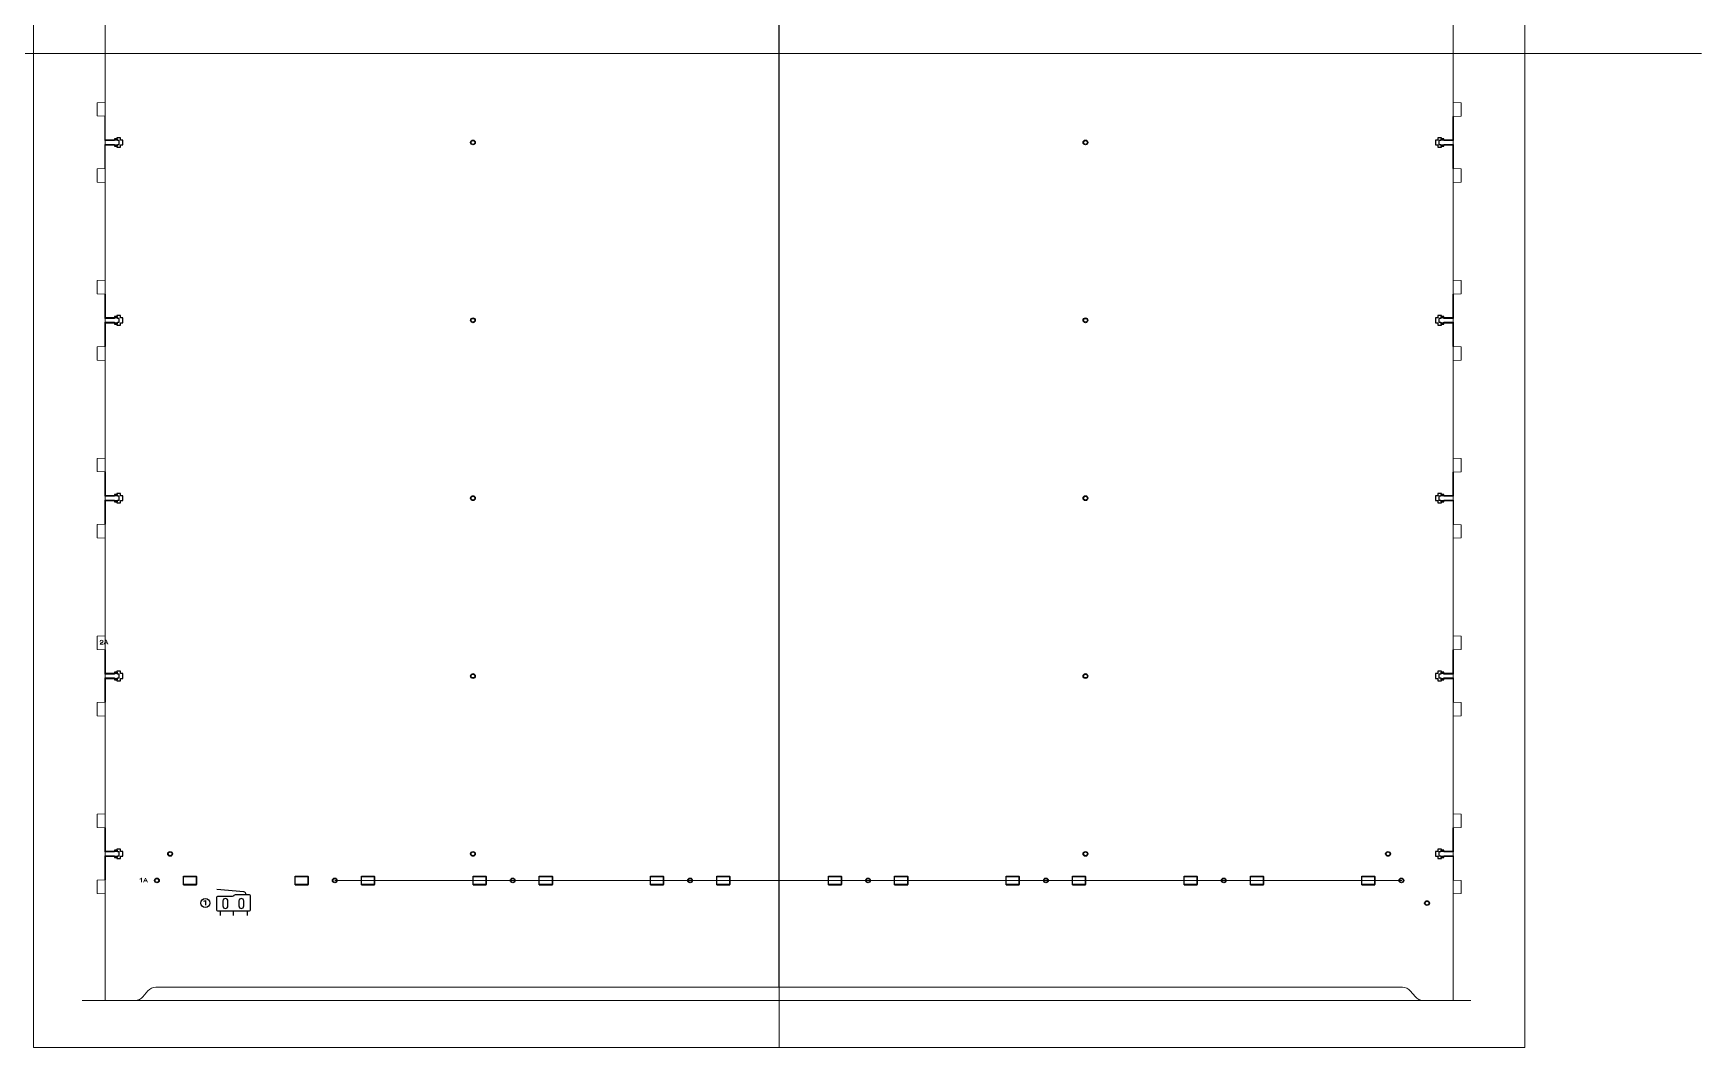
# Model space of a CAD drawing. Header units: millimetres. Extents: x -1949 to 1995, y -1808 to 1842.
# Drawn here: x 989 to 1995, y -593 to 19 of the extents above; entities that cross this region are included whole.
import ezdxf

# ---------------------------------------------------------------- set-up
doc = ezdxf.new("R2010")
doc.units = ezdxf.units.MM
doc.layers.get('0').update_dxf_attribs({"lineweight": 25, "true_color": 0xffffff})
for name, color, linetype, lineweight, true_color in [('Changed Parts', 3, 'Continuous', 25, 0x00ff00), ('Laser Table', 2, 'Continuous', 0, 0xffff00), ('New Back', 1, 'Continuous', 0, 0xff0000), ('New Back Text', 5, 'Continuous', 0, 0x0000ff), ('Origional Parts I have changed', 6, 'Continuous', 25, 0xff00ff), ('Referance lines', 2, 'Continuous', 0, 0xffff00)]:
    doc.layers.add(name, color=color, linetype=linetype, lineweight=lineweight, true_color=true_color)
doc.layers.add('CUTS', color=1, linetype='Continuous', true_color=0xff0000)
doc.layers.add('TEXT', color=5, linetype='Continuous', true_color=0x0000ff)

msp = doc.modelspace()

# ---------------------------------------------------------------- linework, layer by layer
msp.add_line((1438.55126, -556.27815), (1438.55126, 578.7217))
at = {"layer": 'Changed Parts'}
for p, q in [((1031.85307, -45.01532), (1031.85307, -30.65006)), ((1845.21107, -45.01532), (1845.21107, -30.67095)), ((1031.85307, -62.22565), (1031.85307, -47.88128)), ((1845.21107, -62.24654), (1845.21107, -47.88128)), ((1031.85307, -137.99006), (1031.85307, -152.35532)), ((1845.21107, -152.35532), (1845.21107, -138.00945)), ((1031.85307, -155.22128), (1031.85307, -169.56565)), ((1845.21107, -169.58504), (1845.21107, -155.22128)), ((1031.85307, -245.33006), (1031.85307, -259.69532)), ((1845.21107, -259.69532), (1845.21107, -245.34945)), ((1031.85307, -262.56128), (1031.85307, -276.90565)), ((1845.21107, -262.56128), (1845.21107, -276.92504)), ((1031.85307, -352.67006), (1031.85307, -367.03532)), ((1845.21107, -367.03532), (1845.21107, -352.68945)), ((1031.85307, -369.90128), (1031.85307, -384.24565)), ((1845.21107, -369.90128), (1845.21107, -384.26504)), ((1031.85307, -460.01006), (1031.85307, -474.37532)), ((1845.21107, -474.37532), (1845.21107, -460.02945)), ((1031.85307, -477.24128), (1031.85307, -491.58565)), ((1845.21107, -477.24128), (1845.21107, -491.60504)), ((1079.17124, -494.46694), (1079.17124, -489.26694)), ((1079.17124, -489.26694), (1087.0506, -489.26694)), ((1087.0506, -494.46694), (1087.0506, -489.26694)), ((1146.51132, -494.46694), (1146.51132, -489.26694)), ((1146.51132, -489.26694), (1154.39068, -489.26694)), ((1154.39068, -494.46694), (1154.39068, -489.26694)), ((1186.51124, -494.46694), (1186.51124, -489.26694)), ((1186.51124, -489.26694), (1194.3906, -489.26694)), ((1194.3906, -494.46694), (1194.3906, -489.26694)), ((1253.85132, -494.46694), (1253.85132, -489.26694)), ((1253.85132, -489.26694), (1261.73068, -489.26694)), ((1261.73068, -494.46694), (1261.73068, -489.26694)), ((1293.85124, -494.46694), (1293.85124, -489.26694)), ((1293.85124, -489.26694), (1301.7306, -489.26694)), ((1301.7306, -494.46694), (1301.7306, -489.26694)), ((1360.92257, -494.46694), (1360.92257, -489.26694)), ((1360.92257, -489.26694), (1368.80193, -489.26694)), ((1368.80193, -494.46694), (1368.80193, -489.26694)), ((1400.92249, -494.46694), (1400.92249, -489.26694)), ((1400.92249, -489.26694), (1408.80185, -489.26694)), ((1408.80185, -494.46694), (1408.80185, -489.26694)), ((1468.26257, -494.46694), (1468.26257, -489.26694)), ((1468.26257, -489.26694), (1476.14193, -489.26694)), ((1476.14193, -494.46694), (1476.14193, -489.26694)), ((1508.26249, -494.46694), (1508.26249, -489.26694)), ((1508.26249, -489.26694), (1516.14185, -489.26694)), ((1516.14185, -494.46694), (1516.14185, -489.26694)), ((1575.60257, -494.46694), (1575.60257, -489.26694)), ((1575.60257, -489.26694), (1583.48193, -489.26694)), ((1583.48193, -494.46694), (1583.48193, -489.26694)), ((1615.60249, -494.46694), (1615.60249, -489.26694)), ((1615.60249, -489.26694), (1623.48185, -489.26694)), ((1623.48185, -494.46694), (1623.48185, -489.26694)), ((1682.94257, -494.46694), (1682.94257, -489.26694)), ((1682.94257, -489.26694), (1690.82193, -489.26694)), ((1690.82193, -494.46694), (1690.82193, -489.26694)), ((1722.94249, -494.46694), (1722.94249, -489.26694)), ((1722.94249, -489.26694), (1730.82185, -489.26694)), ((1730.82185, -494.46694), (1730.82185, -489.26694)), ((1790.11794, -494.46694), (1790.11794, -489.26694)), ((1790.11794, -489.26694), (1797.99731, -489.26694)), ((1797.99731, -494.46694), (1797.99731, -489.26694)), ((1079.17124, -494.46694), (1087.0506, -494.46694)), ((1146.51132, -494.46694), (1154.39068, -494.46694)), ((1186.51124, -494.46694), (1194.3906, -494.46694)), ((1253.85132, -494.46694), (1261.73068, -494.46694)), ((1293.85124, -494.46694), (1301.7306, -494.46694)), ((1360.92257, -494.46694), (1368.80193, -494.46694)), ((1400.92249, -494.46694), (1408.80185, -494.46694)), ((1468.26257, -494.46694), (1476.14193, -494.46694)), ((1508.26249, -494.46694), (1516.14185, -494.46694)), ((1575.60257, -494.46694), (1583.48193, -494.46694)), ((1615.60249, -494.46694), (1623.48185, -494.46694)), ((1682.94257, -494.46694), (1690.82193, -494.46694)), ((1722.94249, -494.46694), (1730.82185, -494.46694)), ((1790.11794, -494.46694), (1797.99731, -494.46694))]:
    msp.add_line(p, q, dxfattribs=at)
at = {"layer": 'Changed Parts', "color": 3, "true_color": 0x00ff00}
for p, q in [((1038.87159, -45.01532), (1031.85307, -45.01532)), ((1031.85307, -47.88128), (1038.87159, -47.88128)), ((1041.07151, -43.61585), (1038.87159, -43.61585)), ((1038.87159, -43.61585), (1038.87159, -45.01532)), ((1038.87159, -47.88128), (1038.87159, -49.28146)), ((1038.87159, -49.28146), (1041.07151, -49.28146)), ((1041.07151, -45.01532), (1041.07151, -43.61585)), ((1042.51437, -45.01532), (1041.07151, -45.01532)), ((1041.07151, -49.28146), (1041.07151, -47.88128)), ((1041.07151, -47.88128), (1042.51437, -47.88128)), ((1042.51437, -47.88128), (1042.51437, -45.01532)), ((1835.99264, -45.01532), (1834.54978, -45.01532)), ((1834.54978, -45.01532), (1834.54978, -47.88128)), ((1834.54978, -47.88128), (1835.99264, -47.88128)), ((1838.19256, -43.61514), (1835.99264, -43.61514)), ((1835.99264, -43.61514), (1835.99264, -45.01532)), ((1835.99264, -47.88128), (1835.99264, -49.28075)), ((1835.99264, -49.28075), (1838.19256, -49.28075)), ((1838.19256, -45.01532), (1838.19256, -43.61514)), ((1845.21107, -45.01532), (1838.19256, -45.01532)), ((1838.19256, -49.28075), (1838.19256, -47.88128)), ((1838.19256, -47.88128), (1845.21107, -47.88128)), ((1041.07151, -150.95585), (1038.87159, -150.95585)), ((1038.87159, -150.95585), (1038.87159, -152.35532)), ((1041.07151, -152.35532), (1041.07151, -150.95585)), ((1838.19256, -150.95514), (1835.99264, -150.95514)), ((1835.99264, -150.95514), (1835.99264, -152.35532)), ((1838.19256, -152.35532), (1838.19256, -150.95514)), ((1038.87159, -152.35532), (1031.85307, -152.35532)), ((1031.85307, -155.22128), (1038.87159, -155.22128)), ((1038.87159, -155.22128), (1038.87159, -156.62146)), ((1038.87159, -156.62146), (1041.07151, -156.62146)), ((1042.51437, -152.35532), (1041.07151, -152.35532)), ((1041.07151, -156.62146), (1041.07151, -155.22128)), ((1041.07151, -155.22128), (1042.51437, -155.22128)), ((1042.51437, -155.22128), (1042.51437, -152.35532)), ((1835.99264, -152.35532), (1834.54978, -152.35532)), ((1834.54978, -152.35532), (1834.54978, -155.22128)), ((1834.54978, -155.22128), (1835.99264, -155.22128)), ((1835.99264, -155.22128), (1835.99264, -156.62075)), ((1835.99264, -156.62075), (1838.19256, -156.62075)), ((1845.21107, -152.35532), (1838.19256, -152.35532)), ((1838.19256, -156.62075), (1838.19256, -155.22128)), ((1838.19256, -155.22128), (1845.21107, -155.22128)), ((1038.87159, -259.69532), (1031.85307, -259.69532)), ((1041.07151, -258.29585), (1038.87159, -258.29585)), ((1038.87159, -258.29585), (1038.87159, -259.69532)), ((1041.07151, -259.69532), (1041.07151, -258.29585)), ((1042.51437, -259.69532), (1041.07151, -259.69532)), ((1042.51437, -262.56128), (1042.51437, -259.69532)), ((1835.99264, -259.69532), (1834.54978, -259.69532)), ((1834.54978, -259.69532), (1834.54978, -262.56128)), ((1835.99264, -258.29514), (1835.99264, -259.69532)), ((1838.19256, -258.29514), (1835.99264, -258.29514)), ((1838.19256, -259.69532), (1838.19256, -258.29514)), ((1845.21107, -259.69532), (1838.19256, -259.69532)), ((1031.85307, -262.56128), (1038.87159, -262.56128)), ((1038.87159, -262.56128), (1038.87159, -263.96146)), ((1038.87159, -263.96146), (1041.07151, -263.96146)), ((1041.07151, -263.96146), (1041.07151, -262.56128)), ((1041.07151, -262.56128), (1042.51437, -262.56128)), ((1834.54978, -262.56128), (1835.99264, -262.56128)), ((1835.99264, -262.56128), (1835.99264, -263.96075)), ((1835.99264, -263.96075), (1838.19256, -263.96075)), ((1838.19256, -263.96075), (1838.19256, -262.56128)), ((1838.19256, -262.56128), (1845.21107, -262.56128)), ((1038.87159, -367.03532), (1031.85307, -367.03532)), ((1031.85307, -369.90128), (1038.87159, -369.90128)), ((1041.07151, -365.63585), (1038.87159, -365.63585)), ((1038.87159, -365.63585), (1038.87159, -367.03532)), ((1038.87159, -369.90128), (1038.87159, -371.30146)), ((1038.87159, -371.30146), (1041.07151, -371.30146)), ((1041.07151, -367.03532), (1041.07151, -365.63585)), ((1042.51437, -367.03532), (1041.07151, -367.03532)), ((1041.07151, -371.30146), (1041.07151, -369.90128)), ((1041.07151, -369.90128), (1042.51437, -369.90128)), ((1042.51437, -369.90128), (1042.51437, -367.03532)), ((1835.99264, -367.03532), (1834.54978, -367.03532)), ((1834.54978, -367.03532), (1834.54978, -369.90128)), ((1834.54978, -369.90128), (1835.99264, -369.90128)), ((1838.19256, -365.63514), (1835.99264, -365.63514)), ((1835.99264, -365.63514), (1835.99264, -367.03532)), ((1835.99264, -369.90128), (1835.99264, -371.30075)), ((1835.99264, -371.30075), (1838.19256, -371.30075)), ((1838.19256, -367.03532), (1838.19256, -365.63514)), ((1845.21107, -367.03532), (1838.19256, -367.03532)), ((1838.19256, -371.30075), (1838.19256, -369.90128)), ((1838.19256, -369.90128), (1845.21107, -369.90128)), ((1041.07151, -472.97585), (1038.87159, -472.97585)), ((1038.87159, -472.97585), (1038.87159, -474.37532)), ((1041.07151, -474.37532), (1041.07151, -472.97585)), ((1838.19256, -472.97514), (1835.99264, -472.97514)), ((1835.99264, -472.97514), (1835.99264, -474.37532)), ((1838.19256, -474.37532), (1838.19256, -472.97514)), ((1038.87159, -474.37532), (1031.85307, -474.37532)), ((1031.85307, -477.24128), (1038.87159, -477.24128)), ((1038.87159, -477.24128), (1038.87159, -478.64146)), ((1038.87159, -478.64146), (1041.07151, -478.64146)), ((1042.51437, -474.37532), (1041.07151, -474.37532)), ((1041.07151, -478.64146), (1041.07151, -477.24128)), ((1041.07151, -477.24128), (1042.51437, -477.24128)), ((1042.51437, -477.24128), (1042.51437, -474.37532)), ((1835.99264, -474.37532), (1834.54978, -474.37532)), ((1834.54978, -474.37532), (1834.54978, -477.24128)), ((1834.54978, -477.24128), (1835.99264, -477.24128)), ((1835.99264, -477.24128), (1835.99264, -478.64075)), ((1835.99264, -478.64075), (1838.19256, -478.64075)), ((1845.21107, -474.37532), (1838.19256, -474.37532)), ((1838.19256, -478.64075), (1838.19256, -477.24128)), ((1838.19256, -477.24128), (1845.21107, -477.24128))]:
    msp.add_line(p, q, dxfattribs=at)
for points in [[(1252.37898, -46.44642), (1252.37898, -45.65938), (1253.01715, -45.02191), (1253.80385, -45.02191)], [(1253.80385, -47.87094), (1253.0175, -47.87094), (1252.37898, -47.23277), (1252.37898, -46.44642)], [(1253.80385, -45.02191), (1254.5916, -45.02191), (1255.22871, -45.65938), (1255.22871, -46.44642)], [(1255.22871, -46.44642), (1255.22871, -47.23277), (1254.5916, -47.87094), (1253.80385, -47.87094)], [(1621.99191, -46.44642), (1621.99191, -45.65938), (1622.63008, -45.02191), (1623.41678, -45.02191)], [(1623.41678, -47.87094), (1622.63044, -47.87094), (1621.99191, -47.23277), (1621.99191, -46.44642)], [(1623.41678, -45.02191), (1624.20453, -45.02191), (1624.84165, -45.65938), (1624.84165, -46.44642)], [(1624.84165, -46.44642), (1624.84165, -47.23277), (1624.20453, -47.87094), (1623.41678, -47.87094)], [(1252.37898, -153.78642), (1252.37898, -152.99938), (1253.01715, -152.36191), (1253.80385, -152.36191)], [(1253.80385, -155.21094), (1253.0175, -155.21094), (1252.37898, -154.57277), (1252.37898, -153.78642)], [(1253.80385, -152.36191), (1254.5916, -152.36191), (1255.22871, -152.99938), (1255.22871, -153.78642)], [(1255.22871, -153.78642), (1255.22871, -154.57277), (1254.5916, -155.21094), (1253.80385, -155.21094)], [(1621.99191, -153.78642), (1621.99191, -152.99938), (1622.63008, -152.36191), (1623.41678, -152.36191)], [(1623.41678, -155.21094), (1622.63044, -155.21094), (1621.99191, -154.57277), (1621.99191, -153.78642)], [(1623.41678, -152.36191), (1624.20453, -152.36191), (1624.84165, -152.99938), (1624.84165, -153.78642)], [(1624.84165, -153.78642), (1624.84165, -154.57277), (1624.20453, -155.21094), (1623.41678, -155.21094)], [(1252.37898, -261.12642), (1252.37898, -260.33938), (1253.01715, -259.70191), (1253.80385, -259.70191)], [(1253.80385, -262.55094), (1253.0175, -262.55094), (1252.37898, -261.91277), (1252.37898, -261.12642)], [(1253.80385, -259.70191), (1254.5916, -259.70191), (1255.22871, -260.33938), (1255.22871, -261.12642)], [(1255.22871, -261.12642), (1255.22871, -261.91277), (1254.5916, -262.55094), (1253.80385, -262.55094)], [(1621.99191, -261.12642), (1621.99191, -260.33938), (1622.63008, -259.70191), (1623.41678, -259.70191)], [(1623.41678, -262.55094), (1622.63044, -262.55094), (1621.99191, -261.91277), (1621.99191, -261.12642)], [(1623.41678, -259.70191), (1624.20453, -259.70191), (1624.84165, -260.33938), (1624.84165, -261.12642)], [(1624.84165, -261.12642), (1624.84165, -261.91277), (1624.20453, -262.55094), (1623.41678, -262.55094)], [(1252.37898, -368.46642), (1252.37898, -367.67938), (1253.01715, -367.04191), (1253.80385, -367.04191)], [(1253.80385, -369.89094), (1253.0175, -369.89094), (1252.37898, -369.25277), (1252.37898, -368.46642)], [(1253.80385, -367.04191), (1254.5916, -367.04191), (1255.22871, -367.67938), (1255.22871, -368.46642)], [(1255.22871, -368.46642), (1255.22871, -369.25277), (1254.5916, -369.89094), (1253.80385, -369.89094)], [(1621.99191, -368.46642), (1621.99191, -367.67938), (1622.63008, -367.04191), (1623.41678, -367.04191)], [(1623.41678, -369.89094), (1622.63044, -369.89094), (1621.99191, -369.25277), (1621.99191, -368.46642)], [(1623.41678, -367.04191), (1624.20453, -367.04191), (1624.84165, -367.67938), (1624.84165, -368.46642)], [(1624.84165, -368.46642), (1624.84165, -369.25277), (1624.20453, -369.89094), (1623.41678, -369.89094)], [(1069.66261, -475.80642), (1069.66261, -475.01938), (1070.30078, -474.38191), (1071.08748, -474.38191)], [(1071.08748, -477.23094), (1070.30114, -477.23094), (1069.66261, -476.59277), (1069.66261, -475.80642)], [(1071.08748, -474.38191), (1071.87523, -474.38191), (1072.51235, -475.01938), (1072.51235, -475.80642)], [(1072.51235, -475.80642), (1072.51235, -476.59277), (1071.87523, -477.23094), (1071.08748, -477.23094)], [(1252.37898, -475.80642), (1252.37898, -475.01938), (1253.01715, -474.38191), (1253.80385, -474.38191)], [(1253.80385, -477.23094), (1253.0175, -477.23094), (1252.37898, -476.59277), (1252.37898, -475.80642)], [(1253.80385, -474.38191), (1254.5916, -474.38191), (1255.22871, -475.01938), (1255.22871, -475.80642)], [(1255.22871, -475.80642), (1255.22871, -476.59277), (1254.5916, -477.23094), (1253.80385, -477.23094)], [(1621.99191, -475.80642), (1621.99191, -475.01938), (1622.63008, -474.38191), (1623.41678, -474.38191)], [(1623.41678, -477.23094), (1622.63044, -477.23094), (1621.99191, -476.59277), (1621.99191, -475.80642)], [(1623.41678, -474.38191), (1624.20453, -474.38191), (1624.84165, -475.01938), (1624.84165, -475.80642)], [(1624.84165, -475.80642), (1624.84165, -476.59277), (1624.20453, -477.23094), (1623.41678, -477.23094)], [(1804.55562, -475.80642), (1804.55562, -475.01938), (1805.1938, -474.38191), (1805.98049, -474.38191)], [(1805.98049, -477.23094), (1805.19415, -477.23094), (1804.55562, -476.59277), (1804.55562, -475.80642)], [(1805.98049, -474.38191), (1806.76824, -474.38191), (1807.40536, -475.01938), (1807.40536, -475.80642)], [(1807.40536, -475.80642), (1807.40536, -476.59277), (1806.76824, -477.23094), (1805.98049, -477.23094)], [(1061.68595, -491.86656), (1061.68595, -491.07952), (1062.32412, -490.44205), (1063.11082, -490.44205)], [(1063.11082, -493.29108), (1062.32448, -493.29108), (1061.68595, -492.6529), (1061.68595, -491.86656)], [(1063.11082, -490.44205), (1063.89857, -490.44205), (1064.53569, -491.07952), (1064.53569, -491.86656)], [(1064.53569, -491.86656), (1064.53569, -492.6529), (1063.89857, -493.29108), (1063.11082, -493.29108)], [(1169.02595, -491.86656), (1169.02595, -491.07952), (1169.66412, -490.44205), (1170.45082, -490.44205)], [(1170.45082, -493.29108), (1169.66448, -493.29108), (1169.02595, -492.6529), (1169.02595, -491.86656)], [(1170.45082, -490.44205), (1171.23857, -490.44205), (1171.87569, -491.07952), (1171.87569, -491.86656)], [(1171.87569, -491.86656), (1171.87569, -492.6529), (1171.23857, -493.29108), (1170.45082, -493.29108)], [(1276.36595, -491.86656), (1276.36595, -491.07952), (1277.00412, -490.44205), (1277.79082, -490.44205)], [(1277.79082, -493.29108), (1277.00448, -493.29108), (1276.36595, -492.6529), (1276.36595, -491.86656)], [(1277.79082, -490.44205), (1278.57857, -490.44205), (1279.21569, -491.07952), (1279.21569, -491.86656)], [(1279.21569, -491.86656), (1279.21569, -492.6529), (1278.57857, -493.29108), (1277.79082, -493.29108)], [(1383.4372, -491.86656), (1383.4372, -491.07952), (1384.07538, -490.44205), (1384.86207, -490.44205)], [(1384.86207, -493.29108), (1384.07573, -493.29108), (1383.4372, -492.6529), (1383.4372, -491.86656)], [(1384.86207, -490.44205), (1385.64983, -490.44205), (1386.28694, -491.07952), (1386.28694, -491.86656)], [(1386.28694, -491.86656), (1386.28694, -492.6529), (1385.64983, -493.29108), (1384.86207, -493.29108)], [(1490.7772, -491.86656), (1490.7772, -491.07952), (1491.41538, -490.44205), (1492.20207, -490.44205)], [(1492.20207, -493.29108), (1491.41573, -493.29108), (1490.7772, -492.6529), (1490.7772, -491.86656)], [(1492.20207, -490.44205), (1492.98983, -490.44205), (1493.62694, -491.07952), (1493.62694, -491.86656)], [(1493.62694, -491.86656), (1493.62694, -492.6529), (1492.98983, -493.29108), (1492.20207, -493.29108)], [(1598.1172, -491.86656), (1598.1172, -491.07952), (1598.75538, -490.44205), (1599.54207, -490.44205)], [(1599.54207, -493.29108), (1598.75573, -493.29108), (1598.1172, -492.6529), (1598.1172, -491.86656)], [(1599.54207, -490.44205), (1600.32983, -490.44205), (1600.96694, -491.07952), (1600.96694, -491.86656)], [(1600.96694, -491.86656), (1600.96694, -492.6529), (1600.32983, -493.29108), (1599.54207, -493.29108)], [(1705.4572, -491.86656), (1705.4572, -491.07952), (1706.09538, -490.44205), (1706.88207, -490.44205)], [(1706.88207, -493.29108), (1706.09573, -493.29108), (1705.4572, -492.6529), (1705.4572, -491.86656)], [(1706.88207, -490.44205), (1707.66983, -490.44205), (1708.30694, -491.07952), (1708.30694, -491.86656)], [(1708.30694, -491.86656), (1708.30694, -492.6529), (1707.66983, -493.29108), (1706.88207, -493.29108)], [(1812.63257, -491.86656), (1812.63257, -491.07952), (1813.27075, -490.44205), (1814.05744, -490.44205)], [(1814.05744, -493.29108), (1813.2711, -493.29108), (1812.63257, -492.6529), (1812.63257, -491.86656)], [(1814.05744, -490.44205), (1814.8452, -490.44205), (1815.48231, -491.07952), (1815.48231, -491.86656)], [(1815.48231, -491.86656), (1815.48231, -492.6529), (1814.8452, -493.29108), (1814.05744, -493.29108)], [(1828.08646, -505.56731), (1828.08646, -504.78026), (1828.72464, -504.14279), (1829.51133, -504.14279)], [(1829.51133, -506.99182), (1828.72499, -506.99182), (1828.08646, -506.35365), (1828.08646, -505.56731)], [(1829.51133, -504.14279), (1830.29909, -504.14279), (1830.9362, -504.78026), (1830.9362, -505.56731)], [(1830.9362, -505.56731), (1830.9362, -506.35365), (1830.29909, -506.99182), (1829.51133, -506.99182)]]:
    msp.add_open_spline(points, degree=3, dxfattribs=at)
at = {"layer": 'CUTS', "color": 1, "true_color": 0xff0000}
for points in [[(1102.94097, -504.26616), (1102.94097, -507.26618)], [(1105.94099, -507.26618), (1105.94099, -504.26616), (1105.94099, -504.26616)], [(1112.54111, -504.26616), (1112.54111, -507.26618)], [(1115.54113, -507.26618), (1115.54113, -504.26616), (1115.54113, -504.26616)]]:
    msp.add_lwpolyline(points, dxfattribs=at)
for points in [[(1104.44098, -502.76615), (1103.61266, -502.76615), (1102.94097, -503.43713), (1102.94097, -504.26616)], [(1105.94099, -504.26616), (1105.94099, -503.43713), (1105.2693, -502.76615), (1104.44098, -502.76615)], [(1114.04112, -502.76615), (1113.21209, -502.76615), (1112.54111, -503.43713), (1112.54111, -504.26616)], [(1115.54113, -504.26616), (1115.54113, -503.43713), (1114.86944, -502.76615), (1114.04112, -502.76615)], [(1102.94097, -507.26618), (1102.94097, -508.09556), (1103.61266, -508.76619), (1104.44098, -508.76619)], [(1104.44098, -508.76619), (1105.2693, -508.76619), (1105.94099, -508.09556), (1105.94099, -507.26618)], [(1112.54111, -507.26618), (1112.54111, -508.09556), (1113.21209, -508.76619), (1114.04112, -508.76619)], [(1114.04112, -508.76619), (1114.86944, -508.76619), (1115.54113, -508.09556), (1115.54113, -507.26618)]]:
    msp.add_open_spline(points, degree=3, dxfattribs=at)
at = {"layer": 'Laser Table', "color": 2, "true_color": 0xffff00}
for p, q in [((988.55126, -592.7783), (988.55126, 607.2217)), ((1888.55126, -592.7783), (1888.55126, 607.2217)), ((1888.55126, -592.7783), (988.55126, -592.7783))]:
    msp.add_line(p, q, dxfattribs=at)
at = {"layer": 'New Back', "color": 1, "true_color": 0xff0000}
for p, q in [((1031.85307, -22.22093), (1031.85307, 36.67675)), ((1845.21107, 36.66433), (1845.21107, -22.23335)), ((1026.98135, -22.42103), (1031.85307, -22.22093)), ((1026.98135, -30.44997), (1026.98135, -22.42103)), ((1845.21107, -22.23335), (1850.08279, -22.43345)), ((1850.08279, -22.43345), (1850.08279, -30.47085)), ((1031.85307, -30.65006), (1026.98135, -30.44997)), ((1850.08279, -30.47085), (1845.21107, -30.67095)), ((1026.98135, -62.42575), (1031.85307, -62.22565)), ((1026.98135, -70.46315), (1026.98135, -62.42575)), ((1031.85307, -70.66325), (1026.98135, -70.46315)), ((1845.21107, -62.24654), (1850.08279, -62.44663)), ((1850.08279, -62.44663), (1850.08279, -70.47557)), ((1031.85307, -129.56093), (1031.85307, -70.66325)), ((1850.08279, -70.47557), (1845.21107, -70.67567)), ((1845.21107, -70.67567), (1845.21107, -129.57185)), ((1026.98135, -129.76103), (1031.85307, -129.56093)), ((1026.98135, -137.78997), (1026.98135, -129.76103)), ((1845.21107, -129.57185), (1850.08279, -129.77195)), ((1850.08279, -129.77195), (1850.08279, -137.80935)), ((1031.85307, -137.99006), (1026.98135, -137.78997)), ((1850.08279, -137.80935), (1845.21107, -138.00945)), ((1026.98135, -169.76575), (1031.85307, -169.56565)), ((1026.98135, -177.80315), (1026.98135, -169.76575)), ((1845.21107, -169.58504), (1850.08279, -169.78513)), ((1850.08279, -169.78513), (1850.08279, -177.81407)), ((1031.85307, -178.00325), (1026.98135, -177.80315)), ((1031.85307, -236.90093), (1031.85307, -178.00325)), ((1850.08279, -177.81407), (1845.21107, -178.01417)), ((1845.21107, -178.01417), (1845.21107, -236.91185)), ((1026.98135, -237.10103), (1031.85307, -236.90093)), ((1026.98135, -245.12997), (1026.98135, -237.10103)), ((1845.21107, -236.91185), (1850.08279, -237.11195)), ((1850.08279, -237.11195), (1850.08279, -245.14935)), ((1031.85307, -245.33006), (1026.98135, -245.12997)), ((1850.08279, -245.14935), (1845.21107, -245.34945)), ((1026.98135, -277.10575), (1031.85307, -276.90565)), ((1026.98135, -285.14315), (1026.98135, -277.10575)), ((1845.21107, -276.92504), (1850.08279, -277.12513)), ((1850.08279, -277.12513), (1850.08279, -285.15407)), ((1031.85307, -285.34325), (1026.98135, -285.14315)), ((1031.85307, -344.24093), (1031.85307, -285.34325)), ((1850.08279, -285.15407), (1845.21107, -285.35417)), ((1845.21107, -285.35417), (1845.21107, -344.25185)), ((1026.98135, -344.44103), (1031.85307, -344.24093)), ((1026.98135, -352.46997), (1026.98135, -344.44103)), ((1845.21107, -344.25185), (1850.08279, -344.45195)), ((1850.08279, -344.45195), (1850.08279, -352.48935)), ((1031.85307, -352.67006), (1026.98135, -352.46997)), ((1850.08279, -352.48935), (1845.21107, -352.68945)), ((1026.98135, -384.44575), (1031.85307, -384.24565)), ((1026.98135, -392.48315), (1026.98135, -384.44575)), ((1031.85307, -392.68325), (1026.98135, -392.48315)), ((1845.21107, -384.26504), (1850.08279, -384.46513)), ((1850.08279, -392.49407), (1845.21107, -392.69417)), ((1850.08279, -384.46513), (1850.08279, -392.49407)), ((1031.85307, -451.58093), (1031.85307, -392.68325)), ((1845.21107, -392.69417), (1845.21107, -451.59185)), ((1026.98135, -451.78103), (1031.85307, -451.58093)), ((1026.98135, -459.80997), (1026.98135, -451.78103)), ((1845.21107, -451.59185), (1850.08279, -451.79195)), ((1850.08279, -451.79195), (1850.08279, -459.82935)), ((1031.85307, -460.01006), (1026.98135, -459.80997)), ((1850.08279, -459.82935), (1845.21107, -460.02945)), ((1026.98135, -491.78575), (1031.85307, -491.58565)), ((1026.98135, -499.82315), (1026.98135, -491.78575)), ((1845.21107, -491.60504), (1850.08279, -491.80513)), ((1850.08279, -491.80513), (1850.08279, -499.83407)), ((1031.85307, -500.02325), (1026.98135, -499.82315)), ((1031.85307, -500.02325), (1031.85307, -539.36626)), ((1850.08279, -499.83407), (1845.21107, -500.03417)), ((1845.21107, -500.03417), (1845.21107, -539.36626)), ((1031.85307, -539.36626), (1031.85307, -564.2783)), ((1845.21107, -564.2783), (1845.21107, -539.36626)), ((1062.37456, -556.27815), (1814.72797, -556.27815)), ((1031.85307, -564.2783), (1049.98359, -564.2783))]:
    msp.add_line(p, q, dxfattribs=at)
for points in [[(1054.6332, -562.11563), (1057.72382, -558.44053)], [(1062.37456, -556.27815), (1262.39871, -556.27815)], [(1614.70381, -556.27815), (1814.72797, -556.27815)], [(1819.37814, -558.44053), (1822.46876, -562.11563)], [(1827.11893, -564.2783), (1845.21107, -564.2783), (1845.21107, -564.2783)]]:
    msp.add_lwpolyline(points, dxfattribs=at)
for points in [[(1049.98359, -564.2783), (1051.53977, -564.2783), (1053.63273, -563.30548), (1054.6332, -562.11563)], [(1057.72382, -558.44053), (1058.7243, -557.25153), (1060.81726, -556.27815), (1062.37456, -556.27815)], [(1814.72797, -556.27815), (1816.28471, -556.27815), (1818.37767, -557.25153), (1819.37814, -558.44053)], [(1822.46876, -562.11563), (1823.4698, -563.30548), (1825.5622, -564.2783), (1827.11893, -564.2783)]]:
    msp.add_open_spline(points, degree=3, dxfattribs=at)
at = {"layer": 'New Back Text', "color": 5, "true_color": 0x0000ff}
for points in [[(1028.90746, -349.20534), (1030.68123, -349.20534)], [(1030.10916, -348.15915), (1029.52694, -348.45633)], [(1031.2674, -349.28521), (1032.37823, -346.86854), (1032.46572, -346.86854), (1033.57598, -349.28521)], [(1033.20881, -348.48652), (1031.62837, -348.48652)], [(1053.61415, -490.54387), (1053.7022, -490.54387), (1053.7022, -492.92668)], [(1055.08086, -492.94417), (1056.19112, -490.52751), (1056.27918, -490.52751), (1057.38916, -492.94417)], [(1057.02198, -492.14549), (1055.44182, -492.14549)]]:
    msp.add_lwpolyline(points, dxfattribs=at)
for points in [[(1029.52694, -348.45633), (1029.09373, -348.71033), (1028.91424, -348.85003), (1028.90746, -349.20534)], [(1028.95826, -347.61446), (1028.95826, -347.35707), (1028.96504, -346.76835), (1029.80436, -346.76835)], [(1029.80436, -346.76835), (1030.47464, -346.76835), (1030.61011, -347.20834), (1030.61011, -347.43835)], [(1030.61011, -347.43835), (1030.61011, -347.78689), (1030.40014, -347.98643), (1030.10916, -348.15915)], [(1052.86288, -490.9943), (1053.22835, -490.90286), (1053.47191, -490.70982), (1053.61415, -490.54387)]]:
    msp.add_open_spline(points, degree=3, dxfattribs=at)
at = {"layer": 'Origional Parts I have changed', "color": 6, "true_color": 0xff00ff}
for p, q in [((1031.85307, -45.30191), (1031.85307, -30.65006)), ((1845.21107, -30.67095), (1845.21107, -45.30191)), ((1037.4676, -45.30191), (1031.85307, -45.30191)), ((1031.85307, -62.22565), (1031.85307, -47.59469)), ((1031.85307, -47.59469), (1037.4676, -47.59469)), ((1039.22782, -44.18234), (1037.4676, -44.18234)), ((1037.4676, -44.18234), (1037.4676, -45.30191)), ((1037.4676, -47.59469), (1037.4676, -48.71483)), ((1037.4676, -48.71483), (1039.22782, -48.71483)), ((1039.22782, -45.30191), (1039.22782, -44.18234)), ((1040.38211, -45.30191), (1039.22782, -45.30191)), ((1039.22782, -48.71483), (1039.22782, -47.59469)), ((1039.22782, -47.59469), (1040.38211, -47.59469)), ((1040.38211, -47.59469), (1040.38211, -45.30191)), ((1837.83632, -45.30191), (1836.68203, -45.30191)), ((1836.68203, -45.30191), (1836.68203, -47.59469)), ((1836.68203, -47.59469), (1837.83632, -47.59469)), ((1839.59654, -44.18177), (1837.83632, -44.18177)), ((1837.83632, -44.18177), (1837.83632, -45.30191)), ((1837.83632, -47.59469), (1837.83632, -48.71426)), ((1837.83632, -48.71426), (1839.59654, -48.71426)), ((1839.59654, -45.30191), (1839.59654, -44.18177)), ((1845.21107, -45.30191), (1839.59654, -45.30191)), ((1839.59654, -48.71426), (1839.59654, -47.59469)), ((1839.59654, -47.59469), (1845.21107, -47.59469)), ((1845.21107, -47.59469), (1845.21107, -62.24654)), ((1031.85307, -152.64191), (1031.85307, -137.99006)), ((1845.21107, -138.00945), (1845.21107, -152.64041)), ((1037.4676, -152.64191), (1031.85307, -152.64191)), ((1031.85307, -169.56565), (1031.85307, -154.93469)), ((1031.85307, -154.93469), (1037.4676, -154.93469)), ((1039.22782, -151.52234), (1037.4676, -151.52234)), ((1037.4676, -151.52234), (1037.4676, -152.64191)), ((1037.4676, -154.93469), (1037.4676, -156.05483)), ((1037.4676, -156.05483), (1039.22782, -156.05483)), ((1039.22782, -152.64191), (1039.22782, -151.52234)), ((1040.38211, -152.64191), (1039.22782, -152.64191)), ((1039.22782, -156.05483), (1039.22782, -154.93469)), ((1039.22782, -154.93469), (1040.38211, -154.93469)), ((1040.38211, -154.93469), (1040.38211, -152.64191)), ((1837.83632, -152.64041), (1836.68203, -152.64041)), ((1836.68203, -152.64041), (1836.68203, -154.93319)), ((1836.68203, -154.93319), (1837.83632, -154.93319)), ((1839.59654, -151.52027), (1837.83632, -151.52027)), ((1837.83632, -151.52027), (1837.83632, -152.64041)), ((1837.83632, -154.93319), (1837.83632, -156.05276)), ((1837.83632, -156.05276), (1839.59654, -156.05276)), ((1839.59654, -152.64041), (1839.59654, -151.52027)), ((1845.21107, -152.64041), (1839.59654, -152.64041)), ((1839.59654, -156.05276), (1839.59654, -154.93319)), ((1839.59654, -154.93319), (1845.21107, -154.93319)), ((1845.21107, -154.93319), (1845.21107, -169.58504)), ((1031.85307, -259.98191), (1031.85307, -245.33006)), ((1845.21107, -245.34945), (1845.21107, -259.98041)), ((1037.4676, -259.98191), (1031.85307, -259.98191)), ((1039.22782, -258.86234), (1037.4676, -258.86234)), ((1037.4676, -258.86234), (1037.4676, -259.98191)), ((1039.22782, -259.98191), (1039.22782, -258.86234)), ((1040.38211, -259.98191), (1039.22782, -259.98191)), ((1040.38211, -262.27469), (1040.38211, -259.98191)), ((1837.83632, -259.98041), (1836.68203, -259.98041)), ((1836.68203, -259.98041), (1836.68203, -262.27319)), ((1839.59654, -258.86027), (1837.83632, -258.86027)), ((1837.83632, -258.86027), (1837.83632, -259.98041)), ((1839.59654, -259.98041), (1839.59654, -258.86027)), ((1845.21107, -259.98041), (1839.59654, -259.98041)), ((1031.85307, -276.90565), (1031.85307, -262.27469)), ((1031.85307, -262.27469), (1037.4676, -262.27469)), ((1037.4676, -262.27469), (1037.4676, -263.39483)), ((1037.4676, -263.39483), (1039.22782, -263.39483)), ((1039.22782, -263.39483), (1039.22782, -262.27469)), ((1039.22782, -262.27469), (1040.38211, -262.27469)), ((1836.68203, -262.27319), (1837.83632, -262.27319)), ((1837.83632, -262.27319), (1837.83632, -263.39276)), ((1837.83632, -263.39276), (1839.59654, -263.39276)), ((1839.59654, -263.39276), (1839.59654, -262.27319)), ((1839.59654, -262.27319), (1845.21107, -262.27319)), ((1845.21107, -262.27319), (1845.21107, -276.92504)), ((1031.85307, -367.32191), (1031.85307, -352.67006)), ((1845.21107, -352.68945), (1845.21107, -367.32041)), ((1037.4676, -367.32191), (1031.85307, -367.32191)), ((1031.85307, -384.24565), (1031.85307, -369.61469)), ((1031.85307, -369.61469), (1037.4676, -369.61469)), ((1039.22782, -366.20234), (1037.4676, -366.20234)), ((1037.4676, -366.20234), (1037.4676, -367.32191)), ((1037.4676, -369.61469), (1037.4676, -370.73483)), ((1037.4676, -370.73483), (1039.22782, -370.73483)), ((1039.22782, -367.32191), (1039.22782, -366.20234)), ((1040.38211, -367.32191), (1039.22782, -367.32191)), ((1039.22782, -370.73483), (1039.22782, -369.61469)), ((1039.22782, -369.61469), (1040.38211, -369.61469)), ((1040.38211, -369.61469), (1040.38211, -367.32191)), ((1837.83632, -367.32041), (1836.68203, -367.32041)), ((1836.68203, -367.32041), (1836.68203, -369.61319)), ((1836.68203, -369.61319), (1837.83632, -369.61319)), ((1839.59654, -366.20027), (1837.83632, -366.20027)), ((1837.83632, -366.20027), (1837.83632, -367.32041)), ((1837.83632, -369.61319), (1837.83632, -370.73276)), ((1837.83632, -370.73276), (1839.59654, -370.73276)), ((1839.59654, -367.32041), (1839.59654, -366.20027)), ((1845.21107, -367.32041), (1839.59654, -367.32041)), ((1839.59654, -370.73276), (1839.59654, -369.61319)), ((1839.59654, -369.61319), (1845.21107, -369.61319)), ((1845.21107, -369.61319), (1845.21107, -384.26504)), ((1031.85307, -474.66191), (1031.85307, -460.01006)), ((1845.21107, -460.02945), (1845.21107, -474.66041)), ((1037.4676, -474.66191), (1031.85307, -474.66191)), ((1031.85307, -491.58565), (1031.85307, -476.95469)), ((1031.85307, -476.95469), (1037.4676, -476.95469)), ((1039.22782, -473.54234), (1037.4676, -473.54234)), ((1037.4676, -473.54234), (1037.4676, -474.66191)), ((1037.4676, -476.95469), (1037.4676, -478.07483)), ((1037.4676, -478.07483), (1039.22782, -478.07483)), ((1039.22782, -474.66191), (1039.22782, -473.54234)), ((1040.38211, -474.66191), (1039.22782, -474.66191)), ((1039.22782, -478.07483), (1039.22782, -476.95469)), ((1039.22782, -476.95469), (1040.38211, -476.95469)), ((1040.38211, -476.95469), (1040.38211, -474.66191)), ((1837.83632, -474.66041), (1836.68203, -474.66041)), ((1836.68203, -474.66041), (1836.68203, -476.95319)), ((1836.68203, -476.95319), (1837.83632, -476.95319)), ((1839.59654, -473.54027), (1837.83632, -473.54027)), ((1837.83632, -473.54027), (1837.83632, -474.66041)), ((1837.83632, -476.95319), (1837.83632, -478.07276)), ((1837.83632, -478.07276), (1839.59654, -478.07276)), ((1839.59654, -474.66041), (1839.59654, -473.54027)), ((1845.21107, -474.66041), (1839.59654, -474.66041)), ((1839.59654, -478.07276), (1839.59654, -476.95319)), ((1839.59654, -476.95319), (1845.21107, -476.95319)), ((1845.21107, -476.95319), (1845.21107, -491.60504))]:
    msp.add_line(p, q, dxfattribs=at)
for points in [[(1079.17124, -489.38705), (1087.0506, -489.38705), (1087.0506, -494.34683), (1079.17124, -494.34683), (1079.17124, -489.38705), (1079.17124, -489.38705)], [(1146.51132, -489.38705), (1154.39068, -489.38705), (1154.39068, -494.34683), (1146.51132, -494.34683), (1146.51132, -489.38705), (1146.51132, -489.38705)], [(1186.51124, -489.38705), (1194.3906, -489.38705), (1194.3906, -494.34683), (1186.51124, -494.34683), (1186.51124, -489.38705), (1186.51124, -489.38705)], [(1253.85132, -489.38705), (1261.73068, -489.38705), (1261.73068, -494.34683), (1253.85132, -494.34683), (1253.85132, -489.38705), (1253.85132, -489.38705)], [(1293.85124, -489.38705), (1301.7306, -489.38705), (1301.7306, -494.34683), (1293.85124, -494.34683), (1293.85124, -489.38705), (1293.85124, -489.38705)], [(1360.92257, -489.38705), (1368.80193, -489.38705), (1368.80193, -494.34683), (1360.92257, -494.34683), (1360.92257, -489.38705), (1360.92257, -489.38705)], [(1400.92249, -489.38705), (1408.80185, -489.38705), (1408.80185, -494.34683), (1400.92249, -494.34683), (1400.92249, -489.38705), (1400.92249, -489.38705)], [(1468.26257, -489.38705), (1476.14193, -489.38705), (1476.14193, -494.34683), (1468.26257, -494.34683), (1468.26257, -489.38705), (1468.26257, -489.38705)], [(1508.26249, -489.38705), (1516.14185, -489.38705), (1516.14185, -494.34683), (1508.26249, -494.34683), (1508.26249, -489.38705), (1508.26249, -489.38705)], [(1575.60257, -489.38705), (1583.48193, -489.38705), (1583.48193, -494.34683), (1575.60257, -494.34683), (1575.60257, -489.38705), (1575.60257, -489.38705)], [(1615.60249, -489.38705), (1623.48185, -489.38705), (1623.48185, -494.34683), (1615.60249, -494.34683), (1615.60249, -489.38705), (1615.60249, -489.38705)], [(1682.94257, -489.38705), (1690.82193, -489.38705), (1690.82193, -494.34683), (1682.94257, -494.34683), (1682.94257, -489.38705), (1682.94257, -489.38705)], [(1722.94249, -489.38705), (1730.82185, -489.38705), (1730.82185, -494.34683), (1722.94249, -494.34683), (1722.94249, -489.38705), (1722.94249, -489.38705)], [(1790.11794, -489.38705), (1797.99731, -489.38705), (1797.99731, -494.34683), (1790.11794, -494.34683), (1790.11794, -489.38705), (1790.11794, -489.38705)]]:
    msp.add_lwpolyline(points, dxfattribs=at)
for points in [[(1252.66395, -46.4468), (1252.66395, -45.81716), (1253.17449, -45.30719), (1253.80385, -45.30719)], [(1253.80385, -47.58641), (1253.17477, -47.58641), (1252.66395, -47.07587), (1252.66395, -46.4468)], [(1253.80385, -45.30719), (1254.43405, -45.30719), (1254.94374, -45.81716), (1254.94374, -46.4468)], [(1254.94374, -46.4468), (1254.94374, -47.07587), (1254.43405, -47.58641), (1253.80385, -47.58641)], [(1622.27688, -46.4468), (1622.27688, -45.81716), (1622.78742, -45.30719), (1623.41678, -45.30719)], [(1623.41678, -47.58641), (1622.7877, -47.58641), (1622.27688, -47.07587), (1622.27688, -46.4468)], [(1623.41678, -45.30719), (1624.04698, -45.30719), (1624.55667, -45.81716), (1624.55667, -46.4468)], [(1624.55667, -46.4468), (1624.55667, -47.07587), (1624.04698, -47.58641), (1623.41678, -47.58641)], [(1252.66395, -153.7868), (1252.66395, -153.15716), (1253.17449, -152.64719), (1253.80385, -152.64719)], [(1253.80385, -154.92641), (1253.17477, -154.92641), (1252.66395, -154.41587), (1252.66395, -153.7868)], [(1253.80385, -152.64719), (1254.43405, -152.64719), (1254.94374, -153.15716), (1254.94374, -153.7868)], [(1254.94374, -153.7868), (1254.94374, -154.41587), (1254.43405, -154.92641), (1253.80385, -154.92641)], [(1622.27688, -153.7868), (1622.27688, -153.15716), (1622.78742, -152.64719), (1623.41678, -152.64719)], [(1623.41678, -154.92641), (1622.7877, -154.92641), (1622.27688, -154.41587), (1622.27688, -153.7868)], [(1623.41678, -152.64719), (1624.04698, -152.64719), (1624.55667, -153.15716), (1624.55667, -153.7868)], [(1624.55667, -153.7868), (1624.55667, -154.41587), (1624.04698, -154.92641), (1623.41678, -154.92641)], [(1252.66395, -261.1268), (1252.66395, -260.49716), (1253.17449, -259.98719), (1253.80385, -259.98719)], [(1253.80385, -262.26641), (1253.17477, -262.26641), (1252.66395, -261.75587), (1252.66395, -261.1268)], [(1253.80385, -259.98719), (1254.43405, -259.98719), (1254.94374, -260.49716), (1254.94374, -261.1268)], [(1254.94374, -261.1268), (1254.94374, -261.75587), (1254.43405, -262.26641), (1253.80385, -262.26641)], [(1622.27688, -261.1268), (1622.27688, -260.49716), (1622.78742, -259.98719), (1623.41678, -259.98719)], [(1623.41678, -262.26641), (1622.7877, -262.26641), (1622.27688, -261.75587), (1622.27688, -261.1268)], [(1623.41678, -259.98719), (1624.04698, -259.98719), (1624.55667, -260.49716), (1624.55667, -261.1268)], [(1624.55667, -261.1268), (1624.55667, -261.75587), (1624.04698, -262.26641), (1623.41678, -262.26641)], [(1252.66395, -368.4668), (1252.66395, -367.83716), (1253.17449, -367.32719), (1253.80385, -367.32719)], [(1253.80385, -369.60641), (1253.17477, -369.60641), (1252.66395, -369.09587), (1252.66395, -368.4668)], [(1253.80385, -367.32719), (1254.43405, -367.32719), (1254.94374, -367.83716), (1254.94374, -368.4668)], [(1254.94374, -368.4668), (1254.94374, -369.09587), (1254.43405, -369.60641), (1253.80385, -369.60641)], [(1622.27688, -368.4668), (1622.27688, -367.83716), (1622.78742, -367.32719), (1623.41678, -367.32719)], [(1623.41678, -369.60641), (1622.7877, -369.60641), (1622.27688, -369.09587), (1622.27688, -368.4668)], [(1623.41678, -367.32719), (1624.04698, -367.32719), (1624.55667, -367.83716), (1624.55667, -368.4668)], [(1624.55667, -368.4668), (1624.55667, -369.09587), (1624.04698, -369.60641), (1623.41678, -369.60641)], [(1069.94758, -475.8068), (1069.94758, -475.17716), (1070.45812, -474.66719), (1071.08748, -474.66719)], [(1071.08748, -476.94641), (1070.4584, -476.94641), (1069.94758, -476.43587), (1069.94758, -475.8068)], [(1071.08748, -474.66719), (1071.71768, -474.66719), (1072.22737, -475.17716), (1072.22737, -475.8068)], [(1072.22737, -475.8068), (1072.22737, -476.43587), (1071.71768, -476.94641), (1071.08748, -476.94641)], [(1252.66395, -475.8068), (1252.66395, -475.17716), (1253.17449, -474.66719), (1253.80385, -474.66719)], [(1253.80385, -476.94641), (1253.17477, -476.94641), (1252.66395, -476.43587), (1252.66395, -475.8068)], [(1253.80385, -474.66719), (1254.43405, -474.66719), (1254.94374, -475.17716), (1254.94374, -475.8068)], [(1254.94374, -475.8068), (1254.94374, -476.43587), (1254.43405, -476.94641), (1253.80385, -476.94641)], [(1622.27688, -475.8068), (1622.27688, -475.17716), (1622.78742, -474.66719), (1623.41678, -474.66719)], [(1623.41678, -476.94641), (1622.7877, -476.94641), (1622.27688, -476.43587), (1622.27688, -475.8068)], [(1623.41678, -474.66719), (1624.04698, -474.66719), (1624.55667, -475.17716), (1624.55667, -475.8068)], [(1624.55667, -475.8068), (1624.55667, -476.43587), (1624.04698, -476.94641), (1623.41678, -476.94641)], [(1804.84059, -475.8068), (1804.84059, -475.17716), (1805.35113, -474.66719), (1805.98049, -474.66719)], [(1805.98049, -476.94641), (1805.35142, -476.94641), (1804.84059, -476.43587), (1804.84059, -475.8068)], [(1805.98049, -474.66719), (1806.61069, -474.66719), (1807.12039, -475.17716), (1807.12039, -475.8068)], [(1807.12039, -475.8068), (1807.12039, -476.43587), (1806.61069, -476.94641), (1805.98049, -476.94641)], [(1061.97092, -491.86694), (1061.97092, -491.2373), (1062.48146, -490.72733), (1063.11082, -490.72733)], [(1063.11082, -493.00655), (1062.48174, -493.00655), (1061.97092, -492.49601), (1061.97092, -491.86694)], [(1063.11082, -490.72733), (1063.74102, -490.72733), (1064.25071, -491.2373), (1064.25071, -491.86694)], [(1064.25071, -491.86694), (1064.25071, -492.49601), (1063.74102, -493.00655), (1063.11082, -493.00655)], [(1169.31092, -491.86694), (1169.31092, -491.2373), (1169.82146, -490.72733), (1170.45082, -490.72733)], [(1170.45082, -493.00655), (1169.82174, -493.00655), (1169.31092, -492.49601), (1169.31092, -491.86694)], [(1170.45082, -490.72733), (1171.08102, -490.72733), (1171.59071, -491.2373), (1171.59071, -491.86694)], [(1171.59071, -491.86694), (1171.59071, -492.49601), (1171.08102, -493.00655), (1170.45082, -493.00655)], [(1276.65092, -491.86694), (1276.65092, -491.2373), (1277.16146, -490.72733), (1277.79082, -490.72733)], [(1277.79082, -493.00655), (1277.16174, -493.00655), (1276.65092, -492.49601), (1276.65092, -491.86694)], [(1277.79082, -490.72733), (1278.42102, -490.72733), (1278.93071, -491.2373), (1278.93071, -491.86694)], [(1278.93071, -491.86694), (1278.93071, -492.49601), (1278.42102, -493.00655), (1277.79082, -493.00655)], [(1383.72218, -491.86694), (1383.72218, -491.2373), (1384.23272, -490.72733), (1384.86207, -490.72733)], [(1384.86207, -493.00655), (1384.233, -493.00655), (1383.72218, -492.49601), (1383.72218, -491.86694)], [(1384.86207, -490.72733), (1385.49227, -490.72733), (1386.00197, -491.2373), (1386.00197, -491.86694)], [(1386.00197, -491.86694), (1386.00197, -492.49601), (1385.49227, -493.00655), (1384.86207, -493.00655)], [(1491.06218, -491.86694), (1491.06218, -491.2373), (1491.57272, -490.72733), (1492.20207, -490.72733)], [(1492.20207, -493.00655), (1491.573, -493.00655), (1491.06218, -492.49601), (1491.06218, -491.86694)], [(1492.20207, -490.72733), (1492.83227, -490.72733), (1493.34197, -491.2373), (1493.34197, -491.86694)], [(1493.34197, -491.86694), (1493.34197, -492.49601), (1492.83227, -493.00655), (1492.20207, -493.00655)], [(1598.40218, -491.86694), (1598.40218, -491.2373), (1598.91272, -490.72733), (1599.54207, -490.72733)], [(1599.54207, -493.00655), (1598.913, -493.00655), (1598.40218, -492.49601), (1598.40218, -491.86694)], [(1599.54207, -490.72733), (1600.17227, -490.72733), (1600.68197, -491.2373), (1600.68197, -491.86694)], [(1600.68197, -491.86694), (1600.68197, -492.49601), (1600.17227, -493.00655), (1599.54207, -493.00655)], [(1705.74218, -491.86694), (1705.74218, -491.2373), (1706.25272, -490.72733), (1706.88207, -490.72733)], [(1706.88207, -493.00655), (1706.253, -493.00655), (1705.74218, -492.49601), (1705.74218, -491.86694)], [(1706.88207, -490.72733), (1707.51227, -490.72733), (1708.02197, -491.2373), (1708.02197, -491.86694)], [(1708.02197, -491.86694), (1708.02197, -492.49601), (1707.51227, -493.00655), (1706.88207, -493.00655)], [(1812.91755, -491.86694), (1812.91755, -491.2373), (1813.42809, -490.72733), (1814.05744, -490.72733)], [(1814.05744, -493.00655), (1813.42837, -493.00655), (1812.91755, -492.49601), (1812.91755, -491.86694)], [(1814.05744, -490.72733), (1814.68765, -490.72733), (1815.19734, -491.2373), (1815.19734, -491.86694)], [(1815.19734, -491.86694), (1815.19734, -492.49601), (1814.68765, -493.00655), (1814.05744, -493.00655)], [(1828.37144, -505.56768), (1828.37144, -504.93805), (1828.88198, -504.42807), (1829.51133, -504.42807)], [(1829.51133, -506.7073), (1828.88226, -506.7073), (1828.37144, -506.19676), (1828.37144, -505.56768)], [(1829.51133, -504.42807), (1830.14153, -504.42807), (1830.65123, -504.93805), (1830.65123, -505.56768)], [(1830.65123, -505.56768), (1830.65123, -506.19676), (1830.14153, -506.7073), (1829.51133, -506.7073)]]:
    msp.add_open_spline(points, degree=3, dxfattribs=at)
at = {"layer": 'Referance lines', "color": 2, "true_color": 0xffff00}
for p, q in [((1438.55126, 607.2217), (1438.55126, -592.7783)), ((1031.87226, 578.7217), (1031.87226, -564.2783)), ((1845.23026, 578.7217), (1845.23026, -564.2783)), ((1031.87226, -539.36626), (1031.87226, 553.80966)), ((1845.23026, 553.80966), (1845.23026, -539.36626)), ((881.87226, 7.2217), (1181.87226, 7.2217)), ((988.55126, 7.2217), (1888.55126, 7.2217)), ((1031.87226, 7.2217), (1845.23026, 7.2217)), ((1995.23026, 7.2217), (1695.23026, 7.2217)), ((1031.87226, -564.2783), (1031.87226, -253.83922)), ((1845.23026, -253.83922), (1845.23026, -564.2783)), ((1438.55126, -545.53694), (1438.55126, -438.19694)), ((1277.81001, -491.86694), (1170.47001, -491.86694)), ((1384.88126, -491.86694), (1277.54126, -491.86694)), ((1384.88126, -491.86694), (1492.22126, -491.86694)), ((1492.22126, -491.86694), (1599.56126, -491.86694)), ((1599.56126, -491.86694), (1706.90126, -491.86694)), ((1706.90126, -491.86694), (1814.24126, -491.86694)), ((1856.05126, -564.2783), (1018.05126, -564.2783)), ((1031.87226, -564.2783), (1845.23026, -564.2783)), ((1292.90101, -564.2783), (1031.87226, -564.2783)), ((1845.23026, -564.2783), (1584.20152, -564.2783))]:
    msp.add_line(p, q, dxfattribs=at)
at = {"layer": 'Referance lines'}
msp.add_line((1438.55126, -556.27815), (1438.55126, 589.52246), dxfattribs=at)
at = {"layer": 'TEXT', "color": 5, "true_color": 0x0000ff}
for points in [[(1099.34969, -509.85698), (1099.34969, -501.88773), (1099.34969, -501.88773)], [(1115.53937, -498.81504), (1099.35357, -497.28539)], [(1099.91519, -501.32258), (1108.73358, -501.32258)], [(1109.62011, -500.85762), (1109.65398, -500.80788)], [(1110.54016, -500.34292), (1118.71331, -500.34292)], [(1119.27846, -500.90807), (1119.27846, -509.85698)], [(1092.32412, -503.89327), (1092.43419, -503.89327), (1092.43419, -506.87178)], [(1118.71331, -510.42284), (1099.91519, -510.42284)], [(1101.35488, -510.42249), (1101.35488, -513.02845)], [(1109.02215, -510.42249), (1109.02215, -513.02845)], [(1117.57631, -510.42249), (1117.57631, -513.02845)]]:
    msp.add_lwpolyline(points, dxfattribs=at)
for points in [[(1089.67829, -505.48254), (1089.67829, -504.01604), (1090.86715, -502.82683), (1092.334, -502.82683)], [(1092.334, -502.82683), (1093.80085, -502.82683), (1094.99006, -504.01604), (1094.99006, -505.48254)], [(1099.34969, -501.88773), (1099.34969, -501.57694), (1099.6044, -501.32258), (1099.91519, -501.32258)], [(1108.73358, -501.32258), (1109.04473, -501.32258), (1109.44337, -501.11268), (1109.62011, -500.85762)], [(1109.65398, -500.80788), (1109.83037, -500.55212), (1110.22936, -500.34292), (1110.54016, -500.34292)], [(1116.83371, -500.30447), (1116.9085, -499.51671), (1116.32747, -498.89018), (1115.53937, -498.81504)], [(1118.71331, -500.34292), (1119.02411, -500.34292), (1119.27846, -500.59727), (1119.27846, -500.90807)], [(1092.334, -508.13825), (1090.86715, -508.13825), (1089.67829, -506.94904), (1089.67829, -505.48254)], [(1091.38467, -504.4556), (1091.84187, -504.34201), (1092.14632, -504.10071), (1092.32412, -503.89327)], [(1094.99006, -505.48254), (1094.99006, -506.94904), (1093.80085, -508.13825), (1092.334, -508.13825)], [(1099.91519, -510.42284), (1099.6044, -510.42284), (1099.34969, -510.16813), (1099.34969, -509.85698)], [(1119.27846, -509.85698), (1119.27846, -510.16813), (1119.02411, -510.42284), (1118.71331, -510.42284)]]:
    msp.add_open_spline(points, degree=3, dxfattribs=at)

doc.saveas('drawing.dxf')
